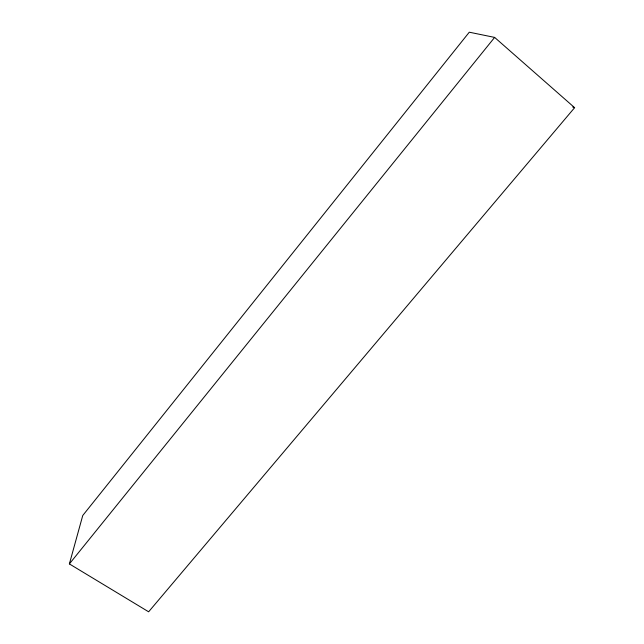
<?xml version="1.0" encoding="UTF-8"?>
<svg xmlns="http://www.w3.org/2000/svg" width="644" height="644" viewBox="0 0 644 644"><rect width="100%" height="100%" fill="white"/><g stroke="black" fill="none" stroke-linecap="round" stroke-linejoin="round"><path stroke-width="0.97" d="M69.383 563.919L82.754 515.498L469.283 32.2L494.632 37.408L574.617 107.677L148.635 611.8L69.383 563.919L494.632 37.408M572.725 106.993L574.617 107.677"/></g></svg>
